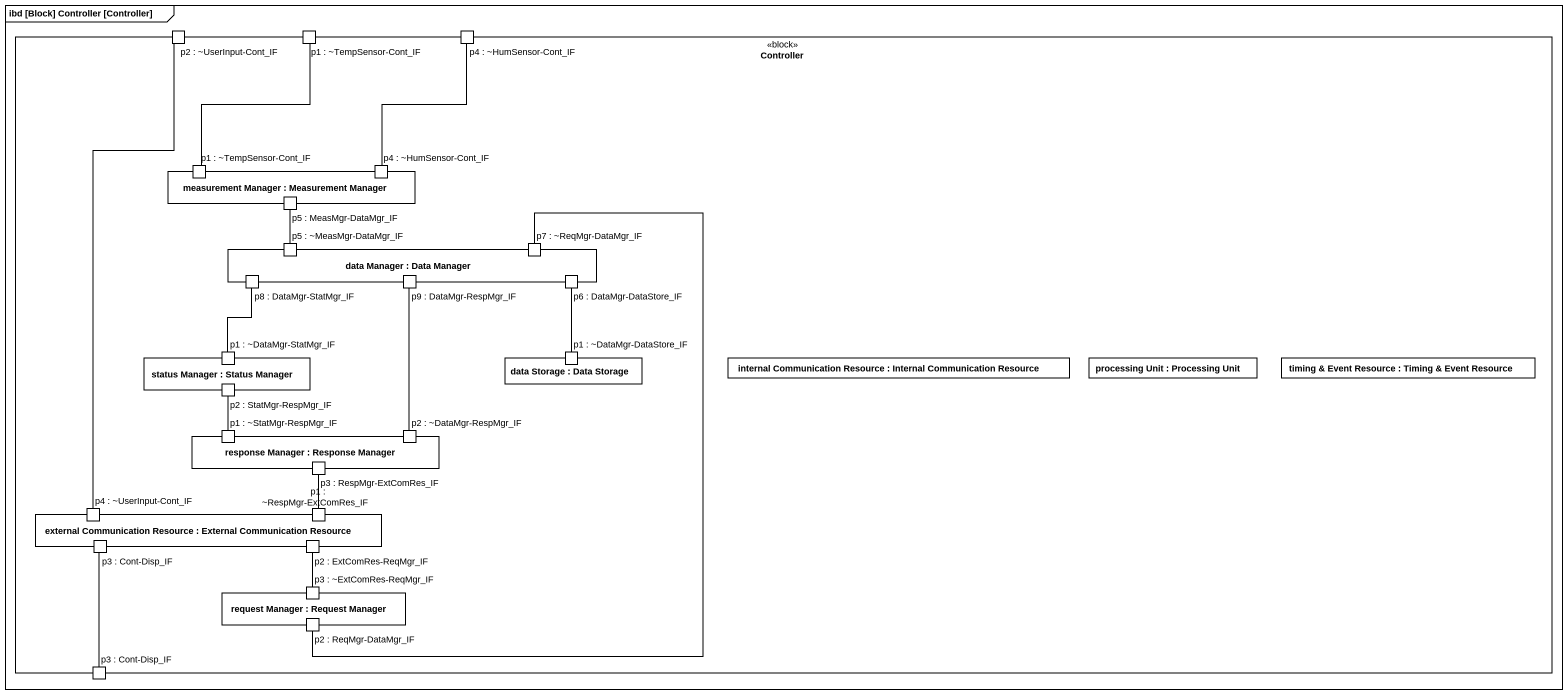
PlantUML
@startuml
mainframe ibd [Block] Controller [Controller]
rectangle Controller <<block>> {
  port "p2 : ~UserInput-Cont_IF" as p2_UserInput_Cont_IF
  port "p1 : ~TempSensor-Cont_IF" as p1_TempSensor_Cont_IF
  port "p4 : ~HumSensor-Cont_IF" as p4_HumSensor_Cont_IF
  rectangle "measurement Manager : Measurement Manager" as measurement_Manager {
    port "p1 : ~TempSensor-Cont_IF" as p1_TempSensor_Cont_IF_2
    port "p5 : MeasMgr-DataMgr_IF" as p5_MeasMgr_DataMgr_IF
    port "p4 : ~HumSensor-Cont_IF" as p4_HumSensor_Cont_IF_2
  }
  rectangle "data Manager : Data Manager" as data_Manager {
    port "p8 : DataMgr-StatMgr_IF" as p8_DataMgr_StatMgr_IF
    port "p5 : ~MeasMgr-DataMgr_IF" as p5_MeasMgr_DataMgr_IF_2
    port "p9 : DataMgr-RespMgr_IF" as p9_DataMgr_RespMgr_IF
    port "p7 : ~ReqMgr-DataMgr_IF" as p7_ReqMgr_DataMgr_IF
    port "p6 : DataMgr-DataStore_IF" as p6_DataMgr_DataStore_IF
  }
  rectangle "status Manager : Status Manager" as status_Manager {
    port "p1 : ~DataMgr-StatMgr_IF" as p1_DataMgr_StatMgr_IF
    port "p2 : StatMgr-RespMgr_IF" as p2_StatMgr_RespMgr_IF
  }
  rectangle "data Storage : Data Storage" as data_Storage {
    port "p1 : ~DataMgr-DataStore_IF" as p1_DataMgr_DataStore_IF
  }
  rectangle "internal Communication Resource : Internal Communication Resource" as internal_Communication
  rectangle "processing Unit : Processing Unit" as processing_Unit
  rectangle "timing & Event Resource : Timing & Event Resource" as timing_Event_Resource
  rectangle "response Manager : Response Manager" as response_Manager {
    port "p1 : ~StatMgr-RespMgr_IF" as p1_StatMgr_RespMgr_IF
    port "p2 : ~DataMgr-RespMgr_IF" as p2_DataMgr_RespMgr_IF
    port "p3 : RespMgr-ExtComRes_IF" as p3_RespMgr_ExtComRes_IF
  }
  rectangle "external Communication Resource : External Communication Resource" as external_Communication {
    port "p4 : ~UserInput-Cont_IF" as p4_UserInput_Cont_IF
    port "p1 : ~RespMgr-ExtComRes_IF" as p1_RespMgr_ExtComRes_IF
    port "p3 : Cont-Disp_IF" as p3_Cont_Disp_IF
    port "p2 : ExtComRes-ReqMgr_IF" as p2_ExtComRes_ReqMgr_IF
  }
  rectangle "request Manager : Request Manager" as request_Manager {
    port "p3 : ~ExtComRes-ReqMgr_IF" as p3_ExtComRes_ReqMgr_IF
    port "p2 : ReqMgr-DataMgr_IF" as p2_ReqMgr_DataMgr_IF
  }
  port "p3 : Cont-Disp_IF" as p3_Cont_Disp_IF_2
}
p2_UserInput_Cont_IF -- p4_UserInput_Cont_IF
p1_TempSensor_Cont_IF -- p1_TempSensor_Cont_IF_2
p4_HumSensor_Cont_IF -- p4_HumSensor_Cont_IF_2
p5_MeasMgr_DataMgr_IF -- p5_MeasMgr_DataMgr_IF_2
p6_DataMgr_DataStore_IF -- p1_DataMgr_DataStore_IF
p1_DataMgr_StatMgr_IF -up- p8_DataMgr_StatMgr_IF
p2_StatMgr_RespMgr_IF -- p1_StatMgr_RespMgr_IF
p2_DataMgr_RespMgr_IF -up- p9_DataMgr_RespMgr_IF
p3_RespMgr_ExtComRes_IF -- p1_RespMgr_ExtComRes_IF
p3_Cont_Disp_IF -- p3_Cont_Disp_IF_2
p2_ExtComRes_ReqMgr_IF -- p3_ExtComRes_ReqMgr_IF
p2_ReqMgr_DataMgr_IF -up- p7_ReqMgr_DataMgr_IF
@enduml
